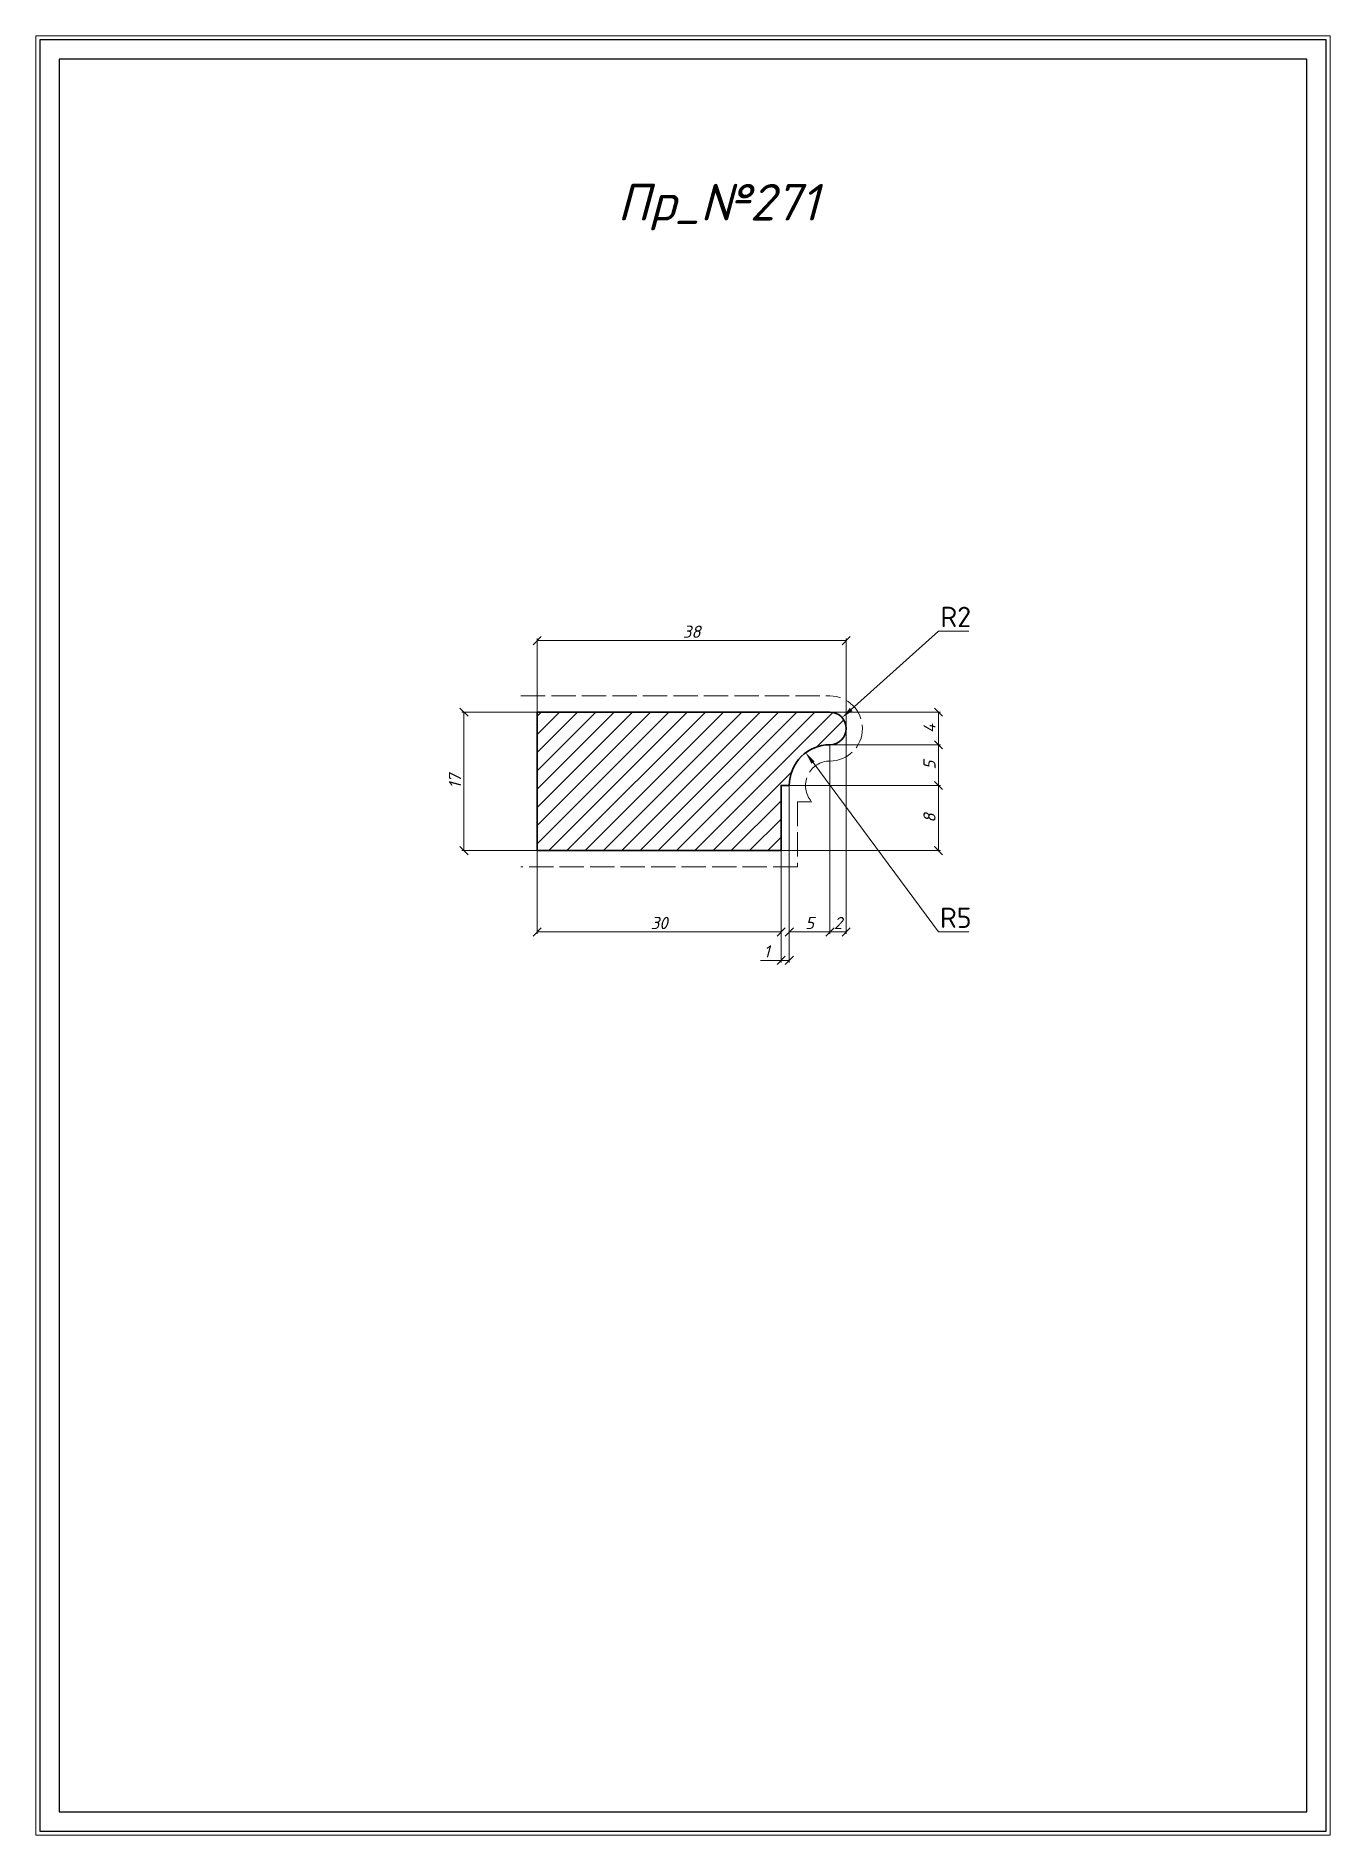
# Model space of a CAD drawing. Header units: millimetres. Extents: x 867 to 1026, y -2821 to -2600.
import ezdxf

# ---------------------------------------------------------------- set-up
doc = ezdxf.new("R2010")
doc.units = ezdxf.units.MM
doc.linetypes.add('ACAD_ISO02W100', pattern=[15, 12, -3])
doc.layers.get('0').update_dxf_attribs({"lineweight": 13})
for name, color, linetype, lineweight in [('Пр_№270', 1, 'Continuous', 35), ('служебный слой ЛИНИИ ПУНКТИРНЫЕ', 7, 'ACAD_ISO02W100', 13), ('служебный слой НАДПИСИ', 7, 'Continuous', 13), ('служебный слой РАЗМЕРЫ', 7, 'Continuous', 9), ('служебный слой ШТАМП', 7, 'Continuous', 30), ('служебный слой ШТРИХОВКА', 7, 'Continuous', 5)]:
    doc.layers.add(name, color=color, linetype=linetype, lineweight=lineweight)
doc.styles.add('ЕСКД', font='isocpeur.ttf', dxfattribs={"oblique": 15})
doc.styles.add('ЕСКД профили размеры', font='isocpeur.ttf')
doc.dimstyles.new('ЕСКД', dxfattribs={"dimtxt": 3.5, "dimasz": 2.5, "dimexe": 0.25, "dimexo": 0, "dimgap": 0.35, "dimtad": 1, "dimdec": 1, "dimzin": 9, "dimtxsty": 'ЕСКД', "dimblk": 'OBLIQUE', "dimcen": 0, "dimclrd": 256, "dimclre": 256, "dimclrt": 256, "dimadec": 1, "dimazin": 0, "dimtfac": 1, "dimtdec": 1, "dimtmove": 0, "dimatfit": 3, "dimldrblk": 'DOTSMALL', "dimfxl": 1, "dimlwd": -1, "dimlwe": -1, "dimarcsym": 0})
doc.dimstyles.new('ЕСКД профили$4', dxfattribs={"dimtxt": 1.5, "dimasz": 1, "dimexe": 0.3, "dimexo": 0, "dimgap": 0.35, "dimtad": 1, "dimtoh": 1, "dimdec": 1, "dimzin": 9, "dimtxsty": 'ЕСКД профили размеры', "dimblk": 'OBLIQUE', "dimcen": 0, "dimse1": 1, "dimclrd": 256, "dimclre": 256, "dimclrt": 256, "dimadec": 1, "dimazin": 0, "dimtfac": 1, "dimtdec": 1, "dimtofl": 0, "dimtmove": 0, "dimatfit": 3, "dimldrblk": 'DOTSMALL', "dimfxl": 1, "dimlwd": -1, "dimlwe": -1, "dimarcsym": 2})

# ---------------------------------------------------------------- blocks, each defined once
blk = doc.blocks.new('_DotSmall')
at = {"color": 0, "linetype": 'ByBlock', "lineweight": -3, "const_width": 0.5}
blk.add_lwpolyline([(-0.0625, 0, 1), (0.0625, 0, 1)], format="xyb", close=True, dxfattribs=at)
blk = doc.blocks.new('_OBLIQUE')
at = {"color": 0, "linetype": 'ByBlock'}
blk.add_line((-0.5, -0.5), (0.5, 0.5), dxfattribs=at)
blk = doc.blocks.new('*D11')
at = {"layer": 'Defpoints', "color": 0, "transparency": 16777216}
for p in [(964.52, -2685.31, 0), (966.01, -2683.98, 0)]:
    blk.add_point(p, dxfattribs=at)
at = {"layer": 'служебный слой РАЗМЕРЫ', "transparency": 16777216}
for p, q in [((977.86, -2673.34), (967.12, -2682.97)), ((981.61, -2673.34), (977.86, -2673.34))]:
    blk.add_line(p, q, dxfattribs=at)
blk.add_solid([(966.96, -2682.79), (967.29, -2683.16), (966.01, -2683.98)], dxfattribs=at)
at = {"layer": 'служебный слой РАЗМЕРЫ', "transparency": 16777216, "insert": (979.99, -2671.59), "char_height": 2.5, "attachment_point": 5, "style": 'ЕСКД профили размеры'}
blk.add_mtext('R2', dxfattribs=at)
blk = doc.blocks.new('*D10')
at = {"layer": 'Defpoints', "color": 0, "transparency": 16777216}
for p in [(964.52, -2692.31, 0), (967.49, -2696.33, 0)]:
    blk.add_point(p, dxfattribs=at)
at = {"layer": 'служебный слой РАЗМЕРЫ', "transparency": 16777216}
for p, q in [((977.86, -2710.33), (962.44, -2689.5)), ((981.61, -2710.33), (977.86, -2710.33))]:
    blk.add_line(p, q, dxfattribs=at)
blk.add_solid([(962.64, -2689.35), (962.24, -2689.65), (961.54, -2688.29)], dxfattribs=at)
at = {"layer": 'служебный слой РАЗМЕРЫ', "transparency": 16777216, "insert": (979.99, -2708.58), "char_height": 2.5, "attachment_point": 5, "style": 'ЕСКД профили размеры'}
blk.add_mtext('R5', dxfattribs=at)
blk = doc.blocks.new('*D4')
at = {"layer": 'Defpoints', "color": 0, "transparency": 16777216}
for p in [(966.52, -2685.31, 0), (964.52, -2687.31), (966.52, -2710.33)]:
    blk.add_point(p, dxfattribs=at)
at = {"layer": 'служебный слой РАЗМЕРЫ', "transparency": 16777216}
for p, q in [((966.52, -2685.31), (966.52, -2710.58)), ((964.52, -2687.31), (964.52, -2710.58)), ((964.52, -2710.33), (966.52, -2710.33))]:
    blk.add_line(p, q, dxfattribs=at)
at = {"layer": 'служебный слой РАЗМЕРЫ', "transparency": 16777216, "rotation": 180}
blk.add_blockref('_OBLIQUE', (964.52, -2710.33), dxfattribs=at)
at = {"layer": 'служебный слой РАЗМЕРЫ', "transparency": 16777216}
blk.add_blockref('_OBLIQUE', (966.52, -2710.33), dxfattribs=at)
at = {"layer": 'служебный слой РАЗМЕРЫ', "transparency": 16777216, "insert": (965.52, -2709.23), "char_height": 1.5, "attachment_point": 5, "style": 'ЕСКД'}
blk.add_mtext('2', dxfattribs=at)
blk = doc.blocks.new('*D9')
at = {"layer": 'Defpoints', "color": 0, "transparency": 16777216}
for p in [(964.52, -2687.31, 0), (959.52, -2692.31), (959.52, -2710.33)]:
    blk.add_point(p, dxfattribs=at)
at = {"layer": 'служебный слой РАЗМЕРЫ', "transparency": 16777216}
for p, q in [((964.52, -2687.31), (964.52, -2710.58)), ((959.52, -2692.31), (959.52, -2710.58)), ((964.52, -2710.33), (959.52, -2710.33))]:
    blk.add_line(p, q, dxfattribs=at)
at = {"layer": 'служебный слой РАЗМЕРЫ', "transparency": 16777216, "rotation": 180}
blk.add_blockref('_OBLIQUE', (959.52, -2710.33), dxfattribs=at)
at = {"layer": 'служебный слой РАЗМЕРЫ', "transparency": 16777216}
blk.add_blockref('_OBLIQUE', (964.52, -2710.33), dxfattribs=at)
at = {"layer": 'служебный слой РАЗМЕРЫ', "transparency": 16777216, "insert": (962.02, -2709.23), "char_height": 1.5, "attachment_point": 5, "style": 'ЕСКД'}
blk.add_mtext('5', dxfattribs=at)
blk = doc.blocks.new('*D3')
at = {"layer": 'Defpoints', "color": 0, "transparency": 16777216}
for p in [(959.52, -2692.31, 0), (958.52, -2700.33, 0), (958.52, -2713.82)]:
    blk.add_point(p, dxfattribs=at)
at = {"layer": 'служебный слой РАЗМЕРЫ', "transparency": 16777216}
for p, q in [((959.52, -2692.31), (959.52, -2714.07)), ((958.52, -2700.33), (958.52, -2714.07)), ((958.52, -2713.82), (955.97, -2713.82)), ((959.52, -2713.82), (958.52, -2713.82))]:
    blk.add_line(p, q, dxfattribs=at)
at = {"layer": 'служебный слой РАЗМЕРЫ', "transparency": 16777216, "rotation": 180}
blk.add_blockref('_OBLIQUE', (958.52, -2713.82), dxfattribs=at)
at = {"layer": 'служебный слой РАЗМЕРЫ', "transparency": 16777216}
blk.add_blockref('_OBLIQUE', (959.52, -2713.82), dxfattribs=at)
at = {"layer": 'служебный слой РАЗМЕРЫ', "transparency": 16777216, "insert": (956.74, -2712.72), "char_height": 1.5, "attachment_point": 5, "style": 'ЕСКД'}
blk.add_mtext('1', dxfattribs=at)
blk = doc.blocks.new('*D8')
at = {"layer": 'Defpoints', "color": 0, "transparency": 16777216}
for p in [(928.52, -2700.33, 0), (958.52, -2700.33), (928.52, -2710.33)]:
    blk.add_point(p, dxfattribs=at)
at = {"layer": 'служебный слой РАЗМЕРЫ', "transparency": 16777216}
for p, q in [((928.52, -2700.33), (928.52, -2710.58)), ((958.52, -2700.33), (958.52, -2710.58)), ((958.52, -2710.33), (928.52, -2710.33))]:
    blk.add_line(p, q, dxfattribs=at)
at = {"layer": 'служебный слой РАЗМЕРЫ', "transparency": 16777216, "rotation": 180}
blk.add_blockref('_OBLIQUE', (928.52, -2710.33), dxfattribs=at)
at = {"layer": 'служебный слой РАЗМЕРЫ', "transparency": 16777216}
blk.add_blockref('_OBLIQUE', (958.52, -2710.33), dxfattribs=at)
at = {"layer": 'служебный слой РАЗМЕРЫ', "transparency": 16777216, "insert": (943.52, -2709.23), "char_height": 1.5, "attachment_point": 5, "style": 'ЕСКД'}
blk.add_mtext('30', dxfattribs=at)
blk = doc.blocks.new('*D7')
at = {"layer": 'Defpoints', "color": 0, "transparency": 16777216}
for p in [(959.52, -2692.31), (958.52, -2700.33), (977.86, -2700.33)]:
    blk.add_point(p, dxfattribs=at)
at = {"layer": 'служебный слой РАЗМЕРЫ', "transparency": 16777216}
for p, q in [((959.52, -2692.31), (978.11, -2692.31)), ((977.86, -2692.31), (977.86, -2700.33)), ((958.52, -2700.33), (978.11, -2700.33))]:
    blk.add_line(p, q, dxfattribs=at)
for p, rotation in [((977.86, -2692.31), 90), ((977.86, -2700.33), 270)]:
    blk.add_blockref('_OBLIQUE', p, dxfattribs=dict(at, rotation=rotation))
at = {"layer": 'служебный слой РАЗМЕРЫ', "transparency": 16777216, "insert": (976.76, -2696.32), "char_height": 1.5, "attachment_point": 5, "rotation": 90, "style": 'ЕСКД'}
blk.add_mtext('8', dxfattribs=at)
blk = doc.blocks.new('*D6')
at = {"layer": 'Defpoints', "color": 0, "transparency": 16777216}
for p in [(964.52, -2687.31, 0), (959.52, -2692.31), (977.86, -2692.31)]:
    blk.add_point(p, dxfattribs=at)
at = {"layer": 'служебный слой РАЗМЕРЫ', "transparency": 16777216}
for p, q in [((964.52, -2687.31), (978.11, -2687.31)), ((977.86, -2687.31), (977.86, -2692.31)), ((959.52, -2692.31), (978.11, -2692.31))]:
    blk.add_line(p, q, dxfattribs=at)
for p, rotation in [((977.86, -2687.31), 90), ((977.86, -2692.31), 270)]:
    blk.add_blockref('_OBLIQUE', p, dxfattribs=dict(at, rotation=rotation))
at = {"layer": 'служебный слой РАЗМЕРЫ', "transparency": 16777216, "insert": (976.76, -2689.81), "char_height": 1.5, "attachment_point": 5, "rotation": 90, "style": 'ЕСКД'}
blk.add_mtext('5', dxfattribs=at)

msp = doc.modelspace()

# ---------------------------------------------------------------- hatches: boundary and pattern name
at = {"layer": 'служебный слой ШТРИХОВКА'}
h = msp.add_hatch(dxfattribs=at)
h.set_pattern_fill('ANSI31', color=256, scale=0.5, style=0)
h.paths.add_polyline_path([(964.52, -2683.31, -1), (964.52, -2687.31, 0.414214), (959.52, -2692.31), (958.52, -2692.31), (958.52, -2700.33), (928.52, -2700.33), (928.52, -2683.31)])

# ---------------------------------------------------------------- linework, layer by layer
at = {"layer": 'Пр_№270', "elevation": 0}
msp.add_lwpolyline([(928.52, -2700.33), (928.52, -2683.31), (964.52, -2683.31, -1), (964.52, -2687.31, 0.414214), (959.52, -2692.31), (958.52, -2692.31), (958.52, -2700.33), (928.52, -2700.33)], format="xyb", dxfattribs=at)
at = {"layer": 'служебный слой ЛИНИИ ПУНКТИРНЫЕ', "ltscale": 0.25, "elevation": 0}
msp.add_lwpolyline([(926.52, -2681.31), (964.52, -2681.31, -1), (964.52, -2689.31, 0.648231), (962.28, -2694.31), (960.52, -2694.31), (960.52, -2702.33), (926.52, -2702.33)], format="xyb", dxfattribs=at)
at = {"layer": 'служебный слой ШТАМП', "color": 6, "lineweight": 5, "ltscale": 100}
msp.add_lwpolyline([(1026.01, -2600.16), (866.89, -2600.16), (866.89, -2821.37), (1026.01, -2821.37)], close=True, dxfattribs=at)
at = {"layer": 'служебный слой ШТАМП', "ltscale": 100}
for points in [[(1025.55, -2600.62), (867.35, -2600.62), (867.35, -2820.91), (1025.55, -2820.91)], [(1023.15, -2603.02), (869.75, -2603.02), (869.75, -2818.52), (1023.15, -2818.52)]]:
    msp.add_lwpolyline(points, close=True, dxfattribs=at)

# ---------------------------------------------------------------- texts
at = {"layer": 'служебный слой НАДПИСИ', "style": 'ЕСКД', "oblique": 15}
msp.add_text('Пр_№271', height=4.5, dxfattribs=at).set_placement((938.38, -2622.85))

# ---------------------------------------------------------------- dimensions: what is measured, and where the dimension line sits
at = {"layer": 'служебный слой РАЗМЕРЫ'}
for center, mpoint, picture, middle in [((964.52, -2685.31, 0), (966.01, -2683.98, 0), '*D11', (979.99, -2673.34)), ((964.52, -2692.31, 0), (967.49, -2696.33, 0), '*D10', (979.99, -2710.33))]:
    dim = msp.add_radius_dim(center=center, mpoint=mpoint, dimstyle='ЕСКД профили$4', override={"dimtxt": 2.5, "dimasz": 1.5, "dimgap": 0.5, "dimsah": 1}, dxfattribs=at)
    dim.commit()
    dim.dimension.update_dxf_attribs({"geometry": picture, "text_midpoint": middle, "dimtype": 132})
msp.add_linear_dim(base=(966.52, -2674.51), p1=(928.52, -2683.31, 0), p2=(966.52, -2685.31, 0), dimstyle='ЕСКД', override={"dimtxt": 1.5, "dimasz": 1}, dxfattribs=at).render()
for base, p1, p2 in [((919.52, -2683.31), (928.52, -2700.33, 0), (928.52, -2683.31, 0)), ((977.86, -2683.31, 0), (964.52, -2687.31, 0), (964.52, -2683.31, 0))]:
    msp.add_linear_dim(base=base, p1=p1, p2=p2, angle=90, dimstyle='ЕСКД', override={"dimtxt": 1.5, "dimasz": 1}, dxfattribs=at).render()
for base, p1, p2, picture, middle in [((966.52, -2710.33, 0), (964.52, -2687.31, 0), (966.52, -2685.31, 0), '*D4', (965.52, -2709.23, 0)), ((959.52, -2710.33, 0), (964.52, -2687.31, 0), (959.52, -2692.31, 0), '*D9', (962.02, -2709.23, 0)), ((958.52, -2713.82, 0), (959.52, -2692.31, 0), (958.52, -2700.33, 0), '*D3', (956.74, -2712.72, 0)), ((928.52, -2710.33, 0), (958.52, -2700.33, 0), (928.52, -2700.33, 0), '*D8', (943.52, -2709.23, 0))]:
    dim = msp.add_linear_dim(base=base, p1=p1, p2=p2, dimstyle='ЕСКД', override={"dimtxt": 1.5, "dimasz": 1}, dxfattribs=at)
    dim.commit()
    dim.dimension.update_dxf_attribs({"geometry": picture, "text_midpoint": middle})
for base, p1, p2, picture, middle in [((977.86, -2692.31, 0), (964.52, -2687.31, 0), (959.52, -2692.31, 0), '*D6', (976.76, -2689.81, 0)), ((977.86, -2700.33, 0), (959.52, -2692.31, 0), (958.52, -2700.33, 0), '*D7', (976.76, -2696.32, 0))]:
    dim = msp.add_linear_dim(base=base, p1=p1, p2=p2, angle=90, dimstyle='ЕСКД', override={"dimtxt": 1.5, "dimasz": 1}, dxfattribs=at)
    dim.commit()
    dim.dimension.update_dxf_attribs({"geometry": picture, "text_midpoint": middle})

doc.saveas('drawing.dxf')
